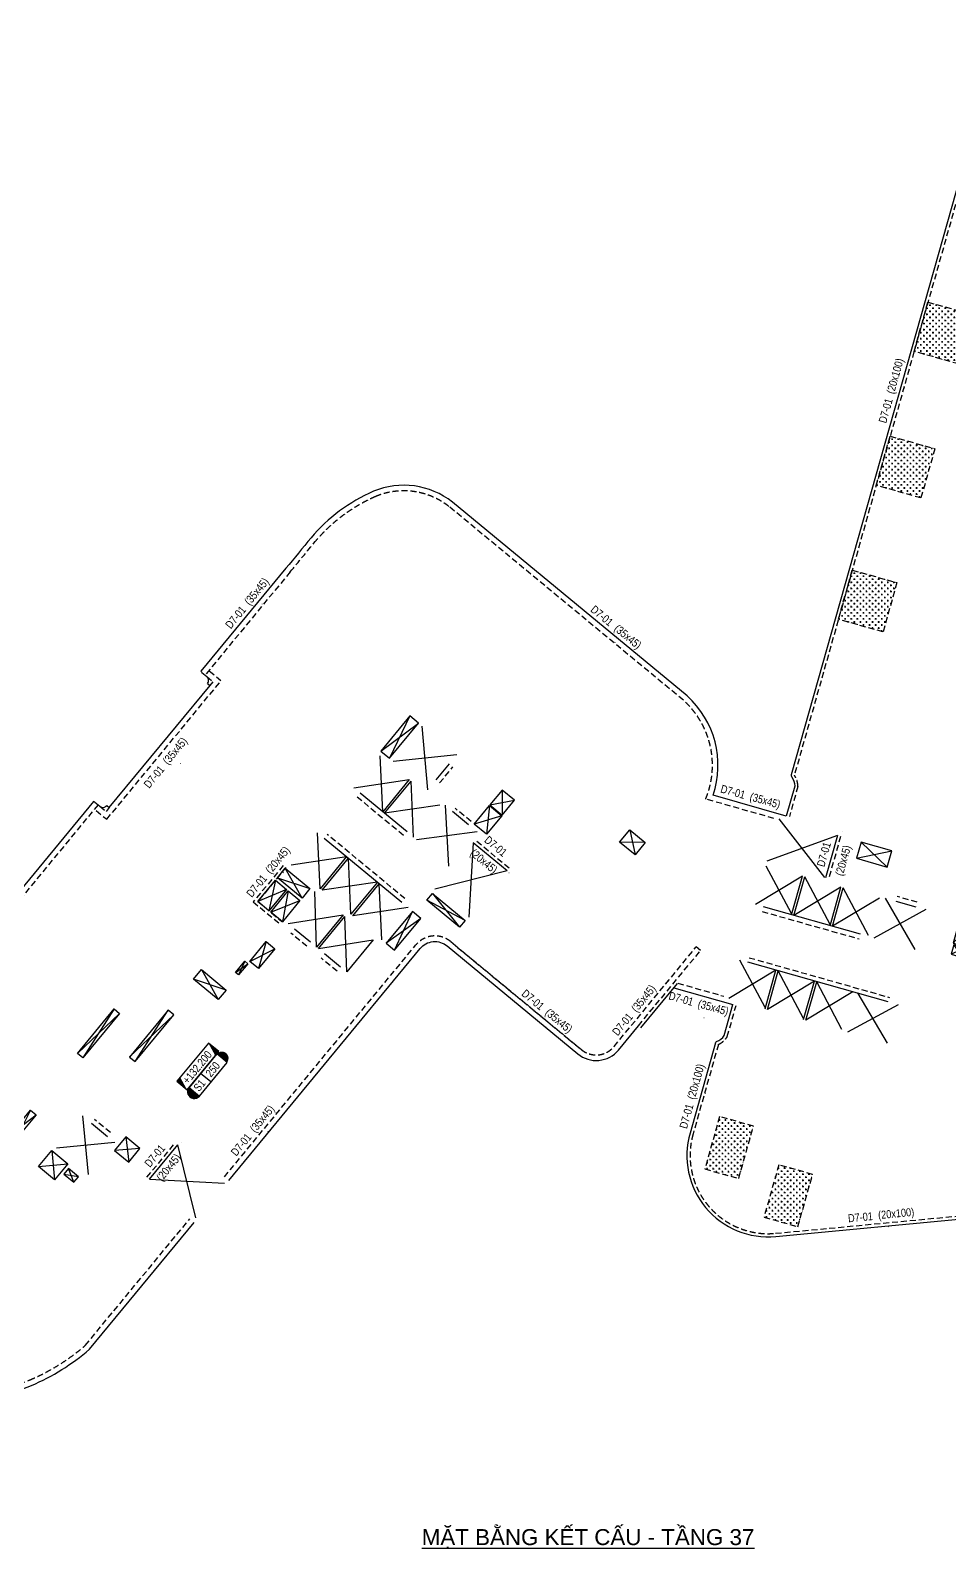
# Model space of a CAD drawing. Header units: millimetres. Extents: x 5400 to 3023951, y -127214 to 225084.
# Drawn here: x 2731703 to 2789188, y 8033 to 102910 of the extents above; entities that cross this region are included whole.
import ezdxf
from ezdxf.enums import TextEntityAlignment as Align

# ---------------------------------------------------------------- set-up
doc = ezdxf.new("R2010")
doc.units = ezdxf.units.MM
doc.header["$LTSCALE"] = 100
doc.linetypes.add('HIDDEN', pattern=[0.375, 0.25, -0.125])
for name, color, linetype in [('ccu11-Manh', 8, 'Continuous'), ('ccu11-Thay', 7, 'Continuous'), ('ccu12-Chidan', 9, 'Continuous'), ('ccu12-Hatch', 250, 'Continuous'), ('ccu12-Khuat', 9, 'HIDDEN'), ('ccu12-Lomo', 2, 'Continuous'), ('ccu12-Text', 31, 'Continuous'), ('ccu12-Thay', 7, 'Continuous'), ('Xref_NT1+NT2_MBDV Cot vach_220729$0$ccu12-Thay', 7, 'Continuous')]:
    doc.layers.add(name, color=color, linetype=linetype)
doc.layers.add('ccu12-Tencaukien', color=9, linetype='Continuous', lineweight=15)
doc.layers.add('KC-Tencaukien', color=9, linetype='Continuous', lineweight=15)
doc.styles.add('Arial', font='arial.ttf', dxfattribs={"width": 0.7})
doc.styles.add('Arial Narrow', font='ARIALN.TTF')

# ---------------------------------------------------------------- blocks, each defined once
blk = doc.blocks.new('ccu11-cmb-flat-8')
at = {"layer": 'ccu12-Chidan', "color": 7}
blk.add_lwpolyline([(0, 0), (1550, 0), (1550, 419), (0, 419)], close=True, dxfattribs=at)
at = {"layer": 'ccu12-Chidan'}
for points in [[(0, 0), (166, 419), (0, 419)], [(1550, 419), (1383, 0), (1550, 0)]]:
    blk.add_solid(points, dxfattribs=at)
at = {"layer": 'ccu12-Chidan', "color": 31, "style": 'Arial Narrow', "width": 0.8}
blk.add_attdef('+100.00', text='', height=250, dxfattribs=at).set_placement((745, 206), align=Align.MIDDLE_CENTER)
blk = doc.blocks.new('ccu11-chieudaysan-flat-2')
at = {"layer": 'ccu12-Chidan'}
for points in [[(-569, 0), (-569, 419, 1)], [(788, 419), (788, 0, 1)]]:
    blk.add_hatch(color=8, dxfattribs=at).paths.add_polyline_path(points)
at = {"layer": 'ccu12-Chidan', "color": 7}
blk.add_line((0, 0), (0, 419), dxfattribs=at)
blk.add_lwpolyline([(-569, 0), (788, 0), (788, 419), (-569, 419)], close=True, dxfattribs=at)
blk.add_arc((-569, 209), 209, 90, 270.0001, dxfattribs=at)
at = {"layer": 'ccu12-Chidan', "color": 31, "style": 'Arial Narrow', "width": 0.7}
for tag, p in [('S00', (-488, 209)), ('200', (100, 209))]:
    blk.add_attdef(tag, text='', height=250, dxfattribs=at).set_placement(p, align=Align.MIDDLE_LEFT)
blk = doc.blocks.new('*U4')
at = {"layer": 'ccu12-Tencaukien', "color": 8, "ltscale": 10000}
blk.add_line((361, -155), (354, -155), dxfattribs=at)
at = {"layer": 'ccu12-Text', "color": 2, "style": 'Arial Narrow', "width": 0.8}
blk.add_attdef('SH', text='', height=300, dxfattribs=at).set_placement((276, 6), align=Align.BOTTOM_RIGHT)
at = {"layer": 'ccu12-Text', "color": 31, "style": 'Arial Narrow', "width": 0.8}
for tag, p in [('(', (508, -75)), ('KT', (633, -75)), (')', (963, -75))]:
    blk.add_attdef(tag, text='', height=250, dxfattribs=at).set_placement(p, align=Align.BOTTOM_LEFT)
blk = doc.blocks.new('*U15')
at = {"layer": 'ccu12-Tencaukien', "color": 8, "ltscale": 10000}
blk.add_line((361, -155), (354, -155), dxfattribs=at)
at = {"layer": 'ccu12-Text', "color": 2, "style": 'Arial Narrow', "width": 0.8}
blk.add_attdef('SH', text='', height=300, dxfattribs=at).set_placement((276, 6), align=Align.BOTTOM_RIGHT)
at = {"layer": 'ccu12-Text', "color": 31, "style": 'Arial Narrow', "width": 0.8}
for tag, p in [('(', (508, -75)), ('KT', (633, -75)), (')', (963, -75))]:
    blk.add_attdef(tag, text='', height=250, dxfattribs=at).set_placement(p, align=Align.BOTTOM_LEFT)
blk = doc.blocks.new('*U37')
at = {"layer": 'ccu12-Tencaukien', "color": 8, "ltscale": 10000}
blk.add_line((361, -155), (354, -155), dxfattribs=at)
at = {"layer": 'ccu12-Text', "color": 2, "style": 'Arial Narrow', "width": 0.8}
blk.add_attdef('SH', text='', height=300, dxfattribs=at).set_placement((276, 6), align=Align.BOTTOM_RIGHT)
at = {"layer": 'ccu12-Text', "color": 31, "style": 'Arial Narrow', "width": 0.8}
for tag, p in [('(', (508, -75)), ('KT', (633, -75)), (')', (963, -75))]:
    blk.add_attdef(tag, text='', height=250, dxfattribs=at).set_placement(p, align=Align.BOTTOM_LEFT)
blk = doc.blocks.new('*U38')
at = {"layer": 'ccu12-Tencaukien', "color": 8, "ltscale": 10000}
blk.add_line((361, -155), (354, -155), dxfattribs=at)
at = {"layer": 'ccu12-Text', "color": 2, "style": 'Arial Narrow', "width": 0.8}
blk.add_attdef('SH', text='', height=300, dxfattribs=at).set_placement((276, 6), align=Align.BOTTOM_RIGHT)
at = {"layer": 'ccu12-Text', "color": 31, "style": 'Arial Narrow', "width": 0.8}
for tag, p in [('(', (508, -75)), ('KT', (633, -75)), (')', (963, -75))]:
    blk.add_attdef(tag, text='', height=250, dxfattribs=at).set_placement(p, align=Align.BOTTOM_LEFT)
blk = doc.blocks.new('Lomo T37')
at = {"layer": 'ccu11-Manh', "ltscale": 0.5}
for p, q in [((75587, 83943, 0), (75212, 83352, 0)), ((75489, 84346, 0), (75404, 83325, 0)), ((75614, 79997), (74240, 79913)), ((74364, 80350), (75491, 79560)), ((76610, 79716), (75635, 79519)), ((75759, 79956), (76733, 79209)), ((71378, 69785, 0), (72955, 70768, 0)), ((71752, 71108, 0), (72581, 69446, 0)), ((72018, 69475, 0), (70752, 67936, 0)), ((71522, 67718, 0), (71248, 69692, 0)), ((79066, 68963), (78161, 67972)), ((78487, 69127), (78740, 67808)), ((67752, 54381), (66509, 52924)), ((67279, 52706), (66983, 54599)), ((57204, 39300), (55565, 40854)), ((55280, 39844), (57490, 40311)), ((30803, 35965, 0), (28409, 37235, 0)), ((28756, 37655, 0), (30458, 35546, 0)), ((28040, 36087, 0), (25864, 34538, 0)), ((26399, 34097, 0), (27506, 36527, 0)), ((62088, 34335), (61762, 36121)), ((62532, 35904), (61318, 34552)), ((16450, 32716, 0), (17213, 33253, 0)), ((17023, 33409, 0), (16640, 32558, 0))]:
    blk.add_line(p, q, dxfattribs=at)
at = {"layer": 'ccu11-Manh'}
for p, q in [((78286, 72794, 0), (77638, 72250, 0)), ((78474, 72014, 0), (77825, 72915, 0)), ((12583, 30071, 60), (9813, 27430, 60)), ((10163, 27142, 60), (12236, 30358, 60)), ((1883, 17121, 60), (-757, 14631, 60)), ((-410, 14345, 60), (1536, 17407, 60))]:
    blk.add_line(p, q, dxfattribs=at)
at = {"layer": 'ccu11-Manh', "ltscale": 5}
for p, q in [((27350, 48744), (26075, 46101)), ((25535, 46546), (27890, 48298)), ((33120, 44109), (33127, 42547)), ((32324, 43145), (32140, 41352)), ((32356, 43183), (33891, 43472)), ((33095, 42508), (31369, 41988)), ((42066, 40831, 0), (40466, 40856, 0)), ((41102, 41627, 0), (41429, 40060)), ((20606, 37361), (19556, 39227)), ((18938, 38479), (18531, 36573)), ((19065, 38633), (21096, 37955)), ((19632, 37906), (17837, 37146)), ((18647, 36478), (20479, 37207)), ((19748, 37811), (19378, 35874)), ((15860, 31614, 0), (13826, 32289)), ((14319, 32887), (15366, 31017)), ((8853, 30430, 60), (6907, 27367, 60)), ((6560, 27654, 60), (9200, 30143, 60)), ((2390, 22603, 60), (3979, 23820, 60)), ((3632, 24107, 60), (2737, 22316, 60)), ((9580, 22436), (9767, 20855)), ((4951, 21590), (5127, 19761)), ((10467, 21704), (8880, 21588)), ((-346, 19285, 120), (1242, 20503, 60)), ((895, 20789, 60), (1, 18999, 120)), ((4125, 20589), (5954, 20762)), ((-2798, 16317, 0), (-1368, 17342, 60)), ((-1715, 17628, 60), (-2451, 16031, 0))]:
    blk.add_line(p, q, dxfattribs=at)
at = {"layer": 'ccu11-Manh'}
for points in [[(17345, 33404), (18900, 34193)], [(18361, 34639), (17882, 32960)]]:
    blk.add_lwpolyline(points, dxfattribs=at)
for points, elevation in [([(62061, 34239), (61193, 33851)], 0), ([(61358, 34438), (61895, 33652)], 0), ([(5718, 20111), (6619, 19951)], 60), ([(6335, 19605), (6003, 20459)], 60)]:
    blk.add_lwpolyline(points, dxfattribs=dict(at, elevation=elevation))
at = {"layer": 'ccu12-Lomo', "elevation": 0}
for points in [[(75404, 83298), (75212, 83352), (75489, 84346), (75587, 83943), (75404, 83298)], [(75615, 79997), (75491, 79560), (74240, 79913), (74364, 80350), (75614, 79997)], [(75759, 79956), (76610, 79716), (76733, 79209), (75635, 79519), (75759, 79956)], [(78475, 72013), (78287, 72795), (77825, 72915), (77638, 72250), (78474, 72014)], [(72955, 70768), (72581, 69446), (71378, 69785), (71752, 71108), (72955, 70768)], [(78740, 67808), (79066, 68963), (78487, 69127), (78161, 67972), (78740, 67808)], [(28409, 37235), (28756, 37655), (30803, 35965), (30458, 35546), (28409, 37235)], [(28040, 36087), (27506, 36527), (25864, 34538), (26399, 34097), (28042, 36085)], [(62532, 35904), (61762, 36121), (61318, 34552), (62088, 34335), (62532, 35904)], [(62061, 34239), (61358, 34438), (61193, 33851), (61895, 33652), (62061, 34239)], [(17023, 33409), (17213, 33253), (16640, 32558), (16450, 32716), (17023, 33409)]]:
    blk.add_lwpolyline(points, dxfattribs=at)
for points in [[(72018, 69475), (71521, 67718), (70752, 67936), (71248, 69692)], [(67752, 54381), (67279, 52706), (66509, 52924), (66983, 54599)]]:
    blk.add_lwpolyline(points, close=True, dxfattribs=at)
at = {"layer": 'ccu12-Lomo', "ltscale": 0.5}
for points, elevation in [([(27350, 48744), (25535, 46546), (26075, 46101), (27890, 48298), (27350, 48744)], 0), ([(6907, 27367), (6560, 27654), (8853, 30430), (9200, 30143), (6907, 27367)], 60), ([(12583, 30071), (12236, 30358), (9816, 27428), (10163, 27142), (12583, 30071)], 60), ([(2737, 22316), (2390, 22603), (3632, 24107), (3979, 23820), (2737, 22316)], 0), ([(4125, 20589), (4951, 21590), (5954, 20762), (5127, 19761), (4124, 20588)], 0), ([(1, 18999), (-346, 19285), (895, 20789), (1242, 20503), (1, 18999)], 0), ([(6334, 19603), (6620, 19950), (6003, 20459), (5717, 20112), (6335, 19605)], 60), ([(-2451, 16031), (-2798, 16317), (-1715, 17628), (-1368, 17342), (-2451, 16031)], 0)]:
    blk.add_lwpolyline(points, dxfattribs=dict(at, elevation=elevation))
for points, elevation in [([(32356, 43183), (33127, 42547), (33891, 43472), (33120, 44109)], 0), ([(32324, 43145), (33095, 42508), (32140, 41352), (31369, 41988)], 0), ([(41102, 41627), (42066, 40831), (41429, 40060), (40465, 40856)], 0), ([(19556, 39227), (21096, 37955), (20606, 37361), (19065, 38633)], 0), ([(18938, 38479), (19632, 37906), (18531, 36573), (17837, 37146)], 0), ([(19748, 37811), (20479, 37207), (19378, 35874), (18647, 36478)], 0), ([(14319, 32887), (15860, 31614), (15366, 31017), (13826, 32289)], 0), ([(8880, 21588), (9767, 20855), (10467, 21704), (9580, 22436)], 0), ([(-410, 14345), (1883, 17121), (1536, 17407), (-757, 14631)], 60)]:
    blk.add_lwpolyline(points, close=True, dxfattribs=dict(at, elevation=elevation))
blk.add_lwpolyline([(57204, 39300), (57490, 40311), (55565, 40854), (55280, 39844), (57204, 39300)], dxfattribs=at)
at = {"layer": 'ccu12-Lomo'}
blk.add_lwpolyline([(18361, 34639), (18900, 34193), (17882, 32960), (17342, 33406), (18361, 34639)], dxfattribs=at)
blk = doc.blocks.new('*U57')
at = {"layer": 'ccu12-Tencaukien', "color": 8, "ltscale": 10000}
blk.add_line((361, -155), (354, -155), dxfattribs=at)
at = {"layer": 'ccu12-Text', "color": 2, "style": 'Arial Narrow', "width": 0.8}
blk.add_attdef('SH', text='', height=300, dxfattribs=at).set_placement((276, 6), align=Align.BOTTOM_RIGHT)
at = {"layer": 'ccu12-Text', "color": 31, "style": 'Arial Narrow', "width": 0.8}
for tag, p in [('(', (508, -75)), ('KT', (633, -75)), (')', (963, -75))]:
    blk.add_attdef(tag, text='', height=250, dxfattribs=at).set_placement(p, align=Align.BOTTOM_LEFT)
blk = doc.blocks.new('*U136')
at = {"layer": 'ccu12-Tencaukien', "color": 8, "ltscale": 10000}
blk.add_line((361, -155), (354, -155), dxfattribs=at)
at = {"layer": 'ccu12-Text', "color": 2, "style": 'Arial Narrow', "width": 0.8}
blk.add_attdef('SH', text='', height=300, dxfattribs=at).set_placement((276, 6), align=Align.BOTTOM_RIGHT)
at = {"layer": 'ccu12-Text', "color": 31, "style": 'Arial Narrow', "width": 0.8}
for tag, p in [('(', (508, -75)), ('KT', (633, -75)), (')', (963, -75))]:
    blk.add_attdef(tag, text='', height=250, dxfattribs=at).set_placement(p, align=Align.BOTTOM_LEFT)

msp = doc.modelspace()

# ---------------------------------------------------------------- hatches: boundary and pattern name
at = {"layer": 'ccu12-Hatch', "ltscale": 0.5}
h = msp.add_hatch(dxfattribs=at)
h.set_pattern_fill('CROSS', color=256, scale=30)
h.set_pattern_definition([(0, (-8245.02, 38492.46), (190.5, 190.5), [95.25, -285.75]), (90, (-8197.4, 38444.84), (-190.5, 190.5), [95.25, -285.75])])
h.paths.add_polyline_path([(2790624.5, 85141.2), (2789754.4, 82061.7), (2786963.7, 82850.3), (2787833.8, 85929.7)])
h = msp.add_hatch(dxfattribs=at)
h.set_pattern_fill('CROSS', color=256, scale=30)
h.set_pattern_definition([(0, (-10610.76, 30120.29), (190.5, 190.5), [95.25, -285.75]), (90, (-10563.14, 30072.66), (-190.5, 190.5), [95.25, -285.75])])
h.paths.add_polyline_path([(2788258.8, 76769), (2787388.7, 73689.6), (2784597.9, 74478.2), (2785468.1, 77557.6)])
h = msp.add_hatch(dxfattribs=at)
h.set_pattern_fill('CROSS', color=256, scale=30)
h.set_pattern_definition([(0, (-12976.5, 21748.12), (190.5, 190.5), [95.25, -285.75]), (90, (-12928.87, 21700.5), (-190.5, 190.5), [95.25, -285.75])])
h.paths.add_polyline_path([(2785893.1, 68396.8), (2785022.9, 65317.4), (2782232.2, 66106), (2783102.4, 69185.4)])
h = msp.add_hatch(dxfattribs=at)
h.set_pattern_fill('CROSS', color=256, scale=30)
h.set_pattern_definition([(0, (-3701.02, 3009.8), (190.5, 190.5), [95.25, -285.75]), (90, (-3653.4, 2962.18), (-190.5, 190.5), [95.25, -285.75])])
h.paths.add_polyline_path([(2775995.9, 31160), (2776920.5, 34431.9), (2774803.3, 35030.1), (2773878.8, 31758.2)])
h = msp.add_hatch(dxfattribs=at)
h.set_pattern_fill('CROSS', color=256, scale=30)
h.paths.add_polyline_path([(2779696.9, 28150.2), (2780621.5, 31422), (2778504.4, 32020.3), (2777579.8, 28748.4)])

# ---------------------------------------------------------------- linework, layer by layer
at = {"layer": 'ccu11-Manh', "ltscale": 0.5}
for p, q in [((2756550.5, 55453, 0), (2756206.3, 59433.4, 0)), ((2753734.9, 54081.9, 0), (2753577, 57584.4, 0)), ((2754391.5, 57235.9, 0), (2758365.3, 57650.5, 0)), ((2751921.4, 55579.6, 0), (2755390.5, 56086.7, 0)), ((2755661, 52491.3, 0), (2755506.2, 55991.2, 0)), ((2757316.6, 54496.1, 0), (2753850.6, 53986.4, 0)), ((2757636.7, 54491.1, 0), (2757858.5, 50676.5, 0)), ((2778501.9, 53635.4), (2781362.9, 49969.3)), ((2749825.5, 49269.5, 0), (2749667.6, 52772)), ((2759641.4, 52835.5, 0), (2755853.8, 52332.1, 0)), ((2782178, 52596.7), (2777754.2, 50989)), ((2748012, 50767.3), (2751481.1, 51274.3)), ((2759398.1, 52148.3, 0), (2759117.8, 47490.1, 0)), ((2751753.2, 47677.6, 0), (2751596.8, 51178.8)), ((2761518.5, 50397.2, 0), (2756997.4, 49241.2, 0)), ((2779302.3, 47713.3, 0), (2777720.7, 50686.7, 0)), ((2753408.8, 49682.4), (2749941.2, 49174)), ((2753679.2, 46087), (2753524.4, 49586.8)), ((2779982.1, 50047.7, 0), (2777040.9, 48281, 0)), ((2782387.9, 49367.9), (2779446.7, 47601.1)), ((2781708.1, 47033.5), (2780126.5, 50006.9)), ((2749603.3, 45627.2), (2749485.4, 49096.5)), ((2784793.7, 48688.1), (2781852.5, 46921.3)), ((2784113.9, 46353.7), (2782532.3, 49327.1)), ((2785157.7, 48689.2), (2787000.9, 45466.5)), ((2747829.8, 47091.7), (2751258.8, 47631.9, 0)), ((2751492.3, 44067.1), (2751374.5, 47536.4, 0)), ((2755334.8, 48091.8), (2751868.8, 47582.1)), ((2787707.9, 47968.6), (2784450.7, 46187.1)), ((2749718.9, 45531.7, 0), (2753147.9, 46071.9, 0)), ((2777643.6, 41843.2), (2776062, 44816.6)), ((2778323.4, 44177.6), (2775382.2, 42410.8)), ((2780049.4, 41163.4), (2778467.8, 44136.8)), ((2780729.2, 43497.8), (2777788, 41731)), ((2783135, 42818), (2780193.7, 41051.2)), ((2782455.2, 40483.5), (2780873.6, 43457)), ((2785294, 39610), (2783471.8, 42722.8)), ((2785973.8, 42015.8), (2782792, 40317)), ((2735332.5, 31409.2), (2734983.4, 35069.5)), ((2736988.1, 33414), (2733327.8, 33064.8)), ((2742053.7, 28711.8), (2740929.8, 33271.4)), ((2739146.8, 31112.4), (2743836.6, 30870.8))]:
    msp.add_line(p, q, dxfattribs=at)
at = {"layer": 'ccu11-Thay', "ltscale": 0.5}
for p, q in [((2757887.7, 57072.2, 0), (2757059.9, 56069.8, 0)), ((2758099.3, 54109, 0), (2759101.7, 53281.2, 0)), ((2785831.4, 48498.8), (2787082.4, 48145.3)), ((2783608.7, 46425.1), (2777546.1, 48138.2)), ((2748215.3, 46773.4), (2749217.7, 45945.6, 0)), ((2750104.4, 45213.3, 0), (2751106.8, 44385.5)), ((2785348.3, 42192.5), (2776567.2, 44673.8)), ((2735523.1, 34623.8), (2736525.5, 33796))]:
    msp.add_line(p, q, dxfattribs=at)
at = {"layer": 'ccu11-Thay'}
for p, q in [((2755390.5, 56086.7, 0), (2753734.9, 54081.9, 0)), ((2753850.6, 53986.4, 0), (2755506.2, 55991.2, 0)), ((2782178, 52596.7, 0), (2781430.2, 49950.3, 0)), ((2751481.1, 51274.3), (2749825.5, 49269.5, 0)), ((2749941.2, 49174), (2751596.8, 51178.8)), ((2753408.8, 49682.4), (2751753.2, 47677.6, 0)), ((2751868.8, 47582.1), (2753524.4, 49586.8)), ((2779302.3, 47641.9, 0), (2779982.1, 50047.7, 0)), ((2779446.7, 47601.1, 0), (2780126.5, 50006.9, 0)), ((2781708.1, 46962.1, 0), (2782387.9, 49367.9, 0)), ((2781852.5, 46921.3), (2782532.3, 49327.1)), ((2751258.8, 47631.9, 0), (2749603.3, 45627.2)), ((2749718.9, 45531.7, 0), (2751374.5, 47536.4, 0)), ((2753147.9, 46071.9, 0), (2751492.3, 44067.1)), ((2777643.6, 41771.8), (2778323.4, 44177.6)), ((2777788, 41731), (2778467.8, 44136.8)), ((2780049.4, 41092), (2780729.2, 43497.8)), ((2780193.7, 41051.2), (2780873.6, 43457))]:
    msp.add_line(p, q, dxfattribs=at)
at = {"layer": 'ccu11-Thay', "ltscale": 0.5, "extrusion": (-9.92109e-09, 8.1449e-09, 1)}
msp.add_line((2761518.4, 50397, 0), (2759398, 52148.1, 0), dxfattribs=at)
at = {"layer": 'ccu12-Khuat', "ltscale": 15}
for p, q in [((2792618.1, 102856.1, 0), (2779478.1, 56361.2, 0)), ((2742966.9, 62796.7, 0), (2742850.2, 62893.1, 0)), ((2742744, 62526.9, 0), (2743129.7, 62208.4, 0)), ((2742936.8, 61974.7, 0), (2743129.7, 62208.4, 0)), ((2757291.2, 55878.8, 0), (2758119, 56881.1, 0)), ((2736050.9, 54422.3, 0), (2736436.8, 54103.6, 0)), ((2736629.7, 54337.2, 0), (2736436.8, 54103.6, 0)), ((2752135.1, 55014, 0), (2755065.1, 52594.3, 0)), ((2759260.9, 53474, 0), (2758258.5, 54301.8, 0)), ((2755121, 48657.4), (2750263.4, 52669)), ((2782370.5, 52542.3, 0), (2781622.7, 49895.9, 0)), ((2787164, 48434), (2785912.9, 48787.5)), ((2777464.5, 47849.5), (2783527.2, 46136.4)), ((2748994.9, 45675.7, 0), (2747992.5, 46503.5)), ((2750883.9, 44115.6), (2749881.6, 44943.4, 0)), ((2776648.8, 44962.5), (2785429.9, 42481.2)), ((2772183.4, 43366.6, 0), (2775058.9, 42554.1)), ((2736716.5, 34027.3), (2735714.1, 34855.1)), ((2738992.6, 31239.8), (2740775.5, 33398.8))]:
    msp.add_line(p, q, dxfattribs=at)
at = {"layer": 'ccu12-Khuat', "ltscale": 15, "extrusion": (-9.92109e-09, 8.1449e-09, 1)}
msp.add_line((2761645.8, 50551.2, 0), (2759525.4, 52302.3, 0), dxfattribs=at)
at = {"layer": 'ccu12-Khuat', "ltscale": 15, "elevation": 0}
for points in [[(2790624.5, 85141.2), (2789754.4, 82061.7), (2786963.7, 82850.3), (2787833.8, 85929.7), (2790624.5, 85141.2)], [(2788258.8, 76769), (2787388.7, 73689.6), (2784597.9, 74478.2), (2785468.1, 77557.6), (2788258.8, 76769)], [(2785893.1, 68396.8), (2785022.9, 65317.4), (2782232.2, 66106), (2783102.4, 69185.4), (2785893.1, 68396.8)], [(2735828.1, 54152.4), (2736483.8, 53610.9), (2743622.4, 62255.4), (2742966.9, 62796.7)], [(2778199.7, 53668.9), (2773930, 54875.4)], [(2747519.2, 50720.3), (2745640.8, 48445.6), (2747337.1, 47044.7)], [(2747673.4, 50592.9), (2745922.3, 48472.5), (2747464.4, 47199)], [(2769727.1, 40706.4), (2773611.4, 45409.8), (2773341.5, 45632.7)], [(2775995.9, 31160), (2776920.5, 34431.9), (2774803.3, 35030.1), (2773878.8, 31758.2), (2775995.9, 31160)], [(2779696.9, 28150.2), (2780621.5, 31422), (2778504.4, 32020.3), (2777579.8, 28748.4), (2779696.9, 28150.2)]]:
    msp.add_lwpolyline(points, dxfattribs=at)
at = {"layer": 'ccu12-Khuat', "ltscale": 15, "extrusion": (-3.81165e-21, -3.29453e-06, 1), "elevation": 20.3}
for points in [[(2773930, 54875.4, 0.319851), (2772539.3, 61051.2), (2757874.6, 73160.3, 0.2716461), (2753296.3, 73783.3, 0.1140846), (2749523.1, 70978.5, -0.0002463), (2747953.6, 69070.7), (2742628.4, 62622.4)], [(2735935.9, 54517.3), (2721938.7, 37569.4, 0.0707203), (2721176, 35960.3, 0.0503327), (2718466, 23794.1, 0.0208859), (2718061.7, 18541.9, 0.5017573), (2723130.7, 15301.9), (2731638, 18559.5, 0.0792482), (2735140.7, 20733.6), (2741669.9, 28639.7)], [(2743834.9, 31261.3), (2755806.6, 45757.8, -0.4142136), (2757988.8, 45965.9), (2766162, 39216.2, 0.4148673), (2768205.4, 39413.4), (2773341.5, 45632.7)]]:
    msp.add_lwpolyline(points, format="xyb", dxfattribs=at)
at = {"layer": 'ccu12-Khuat', "ltscale": 15, "elevation": 0}
for points in [[(2779478.1, 56361.2, -0.157518), (2779697.1, 55660.1), (2779164.6, 53775.5)], [(2758142.5, 45838), (2766160.6, 39216.2, 0.4148671), (2768205.5, 39413.6), (2771605.1, 43530.1)], [(2774728.3, 39545.1, 0.1574907), (2775281.7, 40027.9), (2775831.1, 41972.2)], [(2774728.3, 39545.1), (2773146.8, 33948.5, 0.5290318), (2778304.6, 27736.2), (2790614, 28903.1, 0.3083499), (2794857, 32448.6)]]:
    msp.add_lwpolyline(points, format="xyb", dxfattribs=at)
at = {"layer": 'ccu12-Thay'}
for p, q in [((2792425.7, 102910.5, 0), (2779277.6, 56386.9)), ((2771939.9, 43071.8, 0), (2775638.8, 42026.5))]:
    msp.add_line(p, q, dxfattribs=at)
at = {"layer": 'ccu12-Thay', "ltscale": 0.5}
for p, q in [((2742782.4, 62102.2, 0), (2742936.8, 61974.7, 0)), ((2755256.2, 52825.6, 0), (2752326.2, 55245.3, 0)), ((2736475.2, 54464.8, 0), (2736629.7, 54337.2, 0)), ((2750072.4, 52437.7), (2754930, 48426.1)), ((2739146.8, 31112.4), (2740929.8, 33271.4))]:
    msp.add_line(p, q, dxfattribs=at)
at = {"layer": 'ccu12-Thay', "ltscale": 0.5, "extrusion": (-3.81165e-21, -3.29453e-06, 1), "elevation": 20.3}
for points in [[(2774392.9, 55108.3, 0.3015632), (2772767.5, 61316.7), (2758094.2, 73432.9, 0.2720468), (2753158.8, 74105.2, 0.1142212), (2749254.5, 71202.9, -0.0002465), (2747683.6, 69293.4), (2742369, 62857.9)], [(2735654.9, 54726.7), (2721657.1, 37778.1, 0.0713096), (2720842.7, 36067.3, 0.05032), (2718118.4, 23835.6, 0.0209582), (2717711.3, 18535.8, 0.5032769), (2723255.1, 14974.8), (2731768.3, 18234.6, 0.0799041), (2735392, 20488.3), (2741939.8, 28416.8)], [(2744104.8, 31038.4), (2756076.5, 45534.9, -0.4142136), (2757765.9, 45696.1), (2765939.1, 38946.3, 0.4148003), (2768475.5, 39190.8), (2769727.1, 40706.4)]]:
    msp.add_lwpolyline(points, format="xyb", dxfattribs=at)
at = {"layer": 'ccu12-Thay', "ltscale": 0.5, "elevation": 0}
for points in [[(2736629.7, 54337.2), (2742936.8, 61974.7)], [(2769881.3, 40579.1), (2772173.7, 43354.9)]]:
    msp.add_lwpolyline(points, dxfattribs=at)
at = {"layer": 'ccu12-Thay', "elevation": 0}
for points in [[(2779277.6, 56386.9, 0.1897824), (2779290.9, 56278.1, -0.1613035), (2779497.1, 55687.5), (2778968.1, 53815.5)], [(2774543.8, 39628.1, -0.1897824), (2774612.1, 39713.8, 0.1613035), (2775096.8, 40109.2), (2775638.6, 42026.6)], [(2774544.7, 39631), (2772954.5, 34003.4, 0.5290007), (2778323.7, 27537.1), (2790633.3, 28704, 0.3083681), (2795049.4, 32394)]]:
    msp.add_lwpolyline(points, format="xyb", dxfattribs=at)
msp.add_lwpolyline([(2778968.1, 53815.5), (2774392.9, 55108.3)], dxfattribs=at)
at = {"layer": 'Xref_NT1+NT2_MBDV Cot vach_220729$0$ccu12-Thay', "ltscale": 1000}
for p, q in [((2742435.6, 62781.6, 0), (2742744, 62526.9, 0)), ((2735742.5, 54677, 0), (2736050.9, 54422.3, 0))]:
    msp.add_line(p, q, dxfattribs=at)
for centre, start, end in [((2742626.6, 63012.9, 0), 210.689901, 230.448827), ((2742553, 62295.5, 0), 319.880043, 50.44872), ((2735551.5, 54445.7, 0), 50.448826, 70.363046), ((2736242, 54653.6, 0), 230.448933, 321.017611)]:
    msp.add_arc(centre, 300, start, end, dxfattribs=at)

# ---------------------------------------------------------------- block references
at = {"layer": 'ccu12-Lomo'}
msp.add_blockref('Lomo T37', (2728085.1, 11326.3), dxfattribs=at)
at = {"layer": 'ccu12-Tencaukien'}
ref = msp.add_blockref('*U4', (2785929.3, 80027.3, 0), dxfattribs=dict(at, xscale=1.815893337873054, yscale=1.815893337873054, zscale=1.815893337873054, rotation=74.21909893616227))
ref.add_attrib('KT', '(20x100)', dxfattribs={"color": 31, "height": 500, "rotation": 74.219099, "style": 'Arial Narrow'}).set_placement((2785851.7, 80111.7, 0), align=Align.BOTTOM_LEFT)
ref.add_attrib('SH', 'D7-01', dxfattribs={"color": 2, "height": 500, "rotation": 74.219099, "style": 'Arial Narrow'}).set_placement((2785783.3, 79785.5, 0), align=Align.BOTTOM_RIGHT)
ref = msp.add_blockref('*U37', (2745574, 66739.4, 0), dxfattribs=dict(at, xscale=1.815893337873054, yscale=1.815893337873054, zscale=1.815893337873054, rotation=50.44092590918682))
ref.add_attrib('KT', '(35x45)', dxfattribs={"color": 31, "height": 500, "rotation": 50.440926, "style": 'Arial Narrow'}).set_placement((2745537, 66847.9, 0), align=Align.BOTTOM_LEFT)
ref.add_attrib('SH', 'D7-01', dxfattribs={"color": 2, "height": 500, "rotation": 50.440926, "style": 'Arial Narrow'}).set_placement((2745342.8, 66577, 0), align=Align.BOTTOM_RIGHT)
ref = msp.add_blockref('*U4', (2767954.6, 65295.2), dxfattribs=dict(at, xscale=1.815893337873054, yscale=1.815893337873054, zscale=1.815893337873054, rotation=320.4488798636559))
ref.add_attrib('KT', '(35x45)', dxfattribs={"color": 31, "height": 500, "rotation": 320.44888, "style": 'Arial Narrow'}).set_placement((2768063, 65332.2, 0), align=Align.BOTTOM_LEFT)
ref.add_attrib('SH', 'D7-01', dxfattribs={"color": 2, "height": 500, "rotation": 320.44888, "style": 'Arial Narrow'}).set_placement((2767792.1, 65526.3, 0), align=Align.BOTTOM_RIGHT)
ref = msp.add_blockref('*U38', (2740474, 56773.4), dxfattribs=dict(at, xscale=1.815893337873054, yscale=1.815893337873054, zscale=1.815893337873054, rotation=50.44092590918682))
ref.add_attrib('KT', '(35x45)', dxfattribs={"color": 31, "height": 500, "rotation": 50.440926, "style": 'Arial Narrow'}).set_placement((2740437, 56881.9, 0), align=Align.BOTTOM_LEFT)
ref.add_attrib('SH', 'D7-01', dxfattribs={"color": 2, "height": 500, "rotation": 50.440926, "style": 'Arial Narrow'}).set_placement((2740242.9, 56611, 0), align=Align.BOTTOM_RIGHT)
ref = msp.add_blockref('*U136', (2740474, 56773.4), dxfattribs=dict(at, xscale=1.815893337873054, yscale=1.815893337873054, zscale=1.815893337873054, rotation=50.44092590918682))
ref.add_attrib('KT', '(35x45)', dxfattribs={"color": 31, "height": 500, "rotation": 50.440926, "style": 'Arial Narrow'}).set_placement((2740437, 56881.9, 0), align=Align.BOTTOM_LEFT)
ref.add_attrib('SH', 'D7-01', dxfattribs={"color": 2, "height": 500, "rotation": 50.440926, "style": 'Arial Narrow'}).set_placement((2740242.9, 56611, 0), align=Align.BOTTOM_RIGHT)
ref = msp.add_blockref('*U4', (2776523, 54583, 0), dxfattribs=dict(at, xscale=1.815893337873054, yscale=1.815893337873054, zscale=1.815893337873054, rotation=344.2212278170489))
ref.add_attrib('KT', '(35x45)', dxfattribs={"color": 31, "height": 500, "rotation": 344.221228, "style": 'Arial Narrow'}).set_placement((2776607.4, 54660.6), align=Align.BOTTOM_LEFT)
ref.add_attrib('SH', 'D7-01', dxfattribs={"color": 2, "height": 500, "rotation": 344.221228, "style": 'Arial Narrow'}).set_placement((2776281.2, 54729), align=Align.BOTTOM_RIGHT)
ref = msp.add_blockref('*U4', (2761313.9, 50890.1), dxfattribs=dict(at, xscale=1.815893337873054, yscale=1.815893337873054, zscale=1.815893337873054, rotation=320.4488798636559))
ref.add_attrib('KT', '(20x45)', dxfattribs={"color": 31, "height": 500, "rotation": 320.44888, "style": 'Arial Narrow'}).set_placement((2759061.8, 51298.6, 0), align=Align.BOTTOM_LEFT)
ref.add_attrib('SH', 'D7-01', dxfattribs={"color": 2, "height": 500, "rotation": 320.44888, "style": 'Arial Narrow'}).set_placement((2761151.5, 51121.2, 0), align=Align.BOTTOM_RIGHT)
ref = msp.add_blockref('*U4', (2782064.5, 52298.6, 0), dxfattribs=dict(at, xscale=1.815893337873054, yscale=1.815893337873054, zscale=1.815893337873054, rotation=74.21909893616227))
ref.add_attrib('KT', '(20x45)', dxfattribs={"color": 31, "height": 500, "rotation": 74.219099, "style": 'Arial Narrow'}).set_placement((2782647.9, 49991.5, 0), align=Align.BOTTOM_LEFT)
ref.add_attrib('SH', 'D7-01', dxfattribs={"color": 2, "height": 500, "rotation": 74.219099, "style": 'Arial Narrow'}).set_placement((2781918.4, 52056.8, 0), align=Align.BOTTOM_RIGHT)
ref = msp.add_blockref('*U15', (2746890.4, 49956.7), dxfattribs=dict(at, xscale=1.815893337873054, yscale=1.815893337873054, zscale=1.815893337873054, rotation=50.44092590918682))
ref.add_attrib('KT', '(20x45)', dxfattribs={"color": 31, "height": 500, "rotation": 50.440926, "style": 'Arial Narrow'}).set_placement((2746853.4, 50065.2, 0), align=Align.BOTTOM_LEFT)
ref.add_attrib('SH', 'D7-01', dxfattribs={"color": 2, "height": 500, "rotation": 50.440926, "style": 'Arial Narrow'}).set_placement((2746659.3, 49794.3, 0), align=Align.BOTTOM_RIGHT)
ref = msp.add_blockref('*U4', (2763640.3, 41297.6), dxfattribs=dict(at, xscale=1.815893337873054, yscale=1.815893337873054, zscale=1.815893337873054, rotation=320.4488798636559))
ref.add_attrib('KT', '(35x45)', dxfattribs={"color": 31, "height": 500, "rotation": 320.44888, "style": 'Arial Narrow'}).set_placement((2763748.8, 41334.6, 0), align=Align.BOTTOM_LEFT)
ref.add_attrib('SH', 'D7-01', dxfattribs={"color": 2, "height": 500, "rotation": 320.44888, "style": 'Arial Narrow'}).set_placement((2763477.9, 41528.7, 0), align=Align.BOTTOM_RIGHT)
ref = msp.add_blockref('*U4', (2769768.9, 41306.7), dxfattribs=dict(at, xscale=1.815893337873054, yscale=1.815893337873054, zscale=1.815893337873054, rotation=50.44092590918682))
ref.add_attrib('KT', '(35x45)', dxfattribs={"color": 31, "height": 500, "rotation": 50.440926, "style": 'Arial Narrow'}).set_placement((2769731.9, 41415.2, 0), align=Align.BOTTOM_LEFT)
ref.add_attrib('SH', 'D7-01', dxfattribs={"color": 2, "height": 500, "rotation": 50.440926, "style": 'Arial Narrow'}).set_placement((2769537.8, 41144.3, 0), align=Align.BOTTOM_RIGHT)
ref = msp.add_blockref('*U4', (2773279.8, 41651.9, 0), dxfattribs=dict(at, xscale=1.815893337873054, yscale=1.815893337873054, zscale=1.815893337873054, rotation=344.2212204090466))
ref.add_attrib('KT', '(35x45)', dxfattribs={"color": 31, "height": 500, "rotation": 344.22122, "style": 'Arial Narrow'}).set_placement((2773364.2, 41729.5, 0), align=Align.BOTTOM_LEFT)
ref.add_attrib('SH', 'D7-01', dxfattribs={"color": 2, "height": 500, "rotation": 344.22122, "style": 'Arial Narrow'}).set_placement((2773038, 41797.9, 0), align=Align.BOTTOM_RIGHT)
ref = msp.add_blockref('*U4', (2773471.5, 35936.6, 0), dxfattribs=dict(at, xscale=1.815893337873054, yscale=1.815893337873054, zscale=1.815893337873054, rotation=74.21909893616227))
ref.add_attrib('KT', '(20x100)', dxfattribs={"color": 31, "height": 500, "rotation": 74.219099, "style": 'Arial Narrow'}).set_placement((2773393.8, 36021, 0), align=Align.BOTTOM_LEFT)
ref.add_attrib('SH', 'D7-01', dxfattribs={"color": 2, "height": 500, "rotation": 74.219099, "style": 'Arial Narrow'}).set_placement((2773325.4, 35694.9, 0), align=Align.BOTTOM_RIGHT)
ref = msp.add_blockref('*U4', (2745919.8, 33786.9), dxfattribs=dict(at, xscale=1.815893337873054, yscale=1.815893337873054, zscale=1.815893337873054, rotation=50.44092590918682))
ref.add_attrib('KT', '(35x45)', dxfattribs={"color": 31, "height": 500, "rotation": 50.440926, "style": 'Arial Narrow'}).set_placement((2745882.8, 33895.4, 0), align=Align.BOTTOM_LEFT)
ref.add_attrib('SH', 'D7-01', dxfattribs={"color": 2, "height": 500, "rotation": 50.440926, "style": 'Arial Narrow'}).set_placement((2745688.7, 33624.5, 0), align=Align.BOTTOM_RIGHT)
ref = msp.add_blockref('*U57', (2740519.4, 33088.9), dxfattribs=dict(at, xscale=1.815893337873054, yscale=1.815893337873054, zscale=1.815893337873054, rotation=50.44092590918682))
ref.add_attrib('KT', '(20x45)', dxfattribs={"color": 31, "height": 500, "rotation": 50.440926, "style": 'Arial Narrow'}).set_placement((2740035.6, 30853.7, 0), align=Align.BOTTOM_LEFT)
ref.add_attrib('SH', 'D7-01', dxfattribs={"color": 2, "height": 500, "rotation": 50.440926, "style": 'Arial Narrow'}).set_placement((2740288.3, 32926.5, 0), align=Align.BOTTOM_RIGHT)
ref = msp.add_blockref('*U4', (2784701.9, 28371, 0), dxfattribs=dict(at, xscale=1.815893337873053, yscale=1.815893337873053, zscale=1.815893337873053, rotation=5.415448475028894))
ref.add_attrib('KT', '(20x100)', dxfattribs={"color": 31, "height": 500, "rotation": 5.415448, "style": 'Arial Narrow'}).set_placement((2784752.5, 28473.8), align=Align.BOTTOM_LEFT)
ref.add_attrib('SH', 'D7-01', dxfattribs={"color": 2, "height": 500, "rotation": 5.415448, "style": 'Arial Narrow'}).set_placement((2784423.7, 28419.7), align=Align.BOTTOM_RIGHT)
at = {"layer": 'KC-Tencaukien'}
ref = msp.add_blockref('ccu11-cmb-flat-8', (2741505, 36701.9), dxfattribs=dict(at, xscale=1.999999999999999, yscale=1.999999999999999, zscale=1.999999999999999, rotation=50.44882673785607))
ref.add_attrib('+100.00', '+132.200', dxfattribs={"layer": 'ccu12-Chidan', "color": 31, "height": 500, "rotation": 50.448827, "style": 'Arial Narrow'}).set_placement((2742137, 38112.8), align=Align.MIDDLE_CENTER)
ref = msp.add_blockref('ccu11-chieudaysan-flat-2', (2742998.5, 37194.4), dxfattribs=dict(at, xscale=1.999999999999999, yscale=1.999999999999999, zscale=1.999999999999999, rotation=50.44882673785607))
ref.add_attrib('S00', 'S1', dxfattribs={"layer": 'ccu12-Chidan', "color": 31, "height": 500, "rotation": 50.448827, "style": 'Arial Narrow'}).set_placement((2742054, 36708.7), align=Align.MIDDLE_LEFT)
ref.add_attrib('200', '250', dxfattribs={"layer": 'ccu12-Chidan', "color": 31, "height": 500, "rotation": 50.448827, "style": 'Arial Narrow'}).set_placement((2742802.8, 37615.4), align=Align.MIDDLE_LEFT)

# ---------------------------------------------------------------- texts
at = {"layer": 'ccu12-Text', "color": 31, "style": 'Arial'}
msp.add_text('%%UMẶT BẰNG KẾT CẤU - TẦNG 37', height=1000, dxfattribs=at).set_placement((2766577.9, 8253.3), align=Align.CENTER)

doc.saveas('drawing.dxf')
